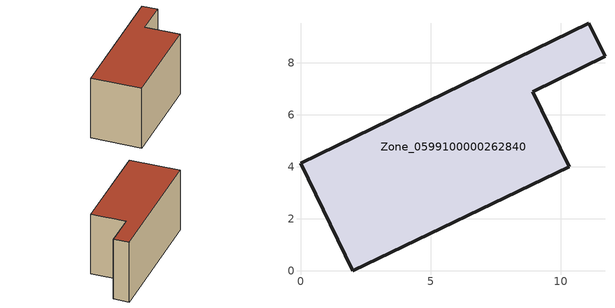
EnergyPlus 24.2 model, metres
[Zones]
Zone_0599100000262840
 floor ground (C_G): 0,4.13 11.08,9.52 11.7,8.25 8.92,6.89 10.33,4.01 2.01,0 z0
 wall outside (C_F): 2.01,0 10.33,4.01 8.92,6.89 11.7,8.25 11.08,9.52 0,4.13 2.01,0 z0:5.91
 roof outside (C_R): 11.08,9.52 0,4.13 2.01,0 10.33,4.01 8.92,6.89 11.7,8.25 z5.91
[BUILDING]
Pand.0599100000262840: North Axis=0; Terrain=City; Loads Convergence Tolerance Value=0.04; Temperature Convergence Tolerance Value=0.4; Solar Distribution=FullExterior; Maximum Number of Warmup Days=25; Minimum Number of Warmup Days=1
[Site:Location]
Rotterdam.The.Hague.AP_ZH_NLD Design_Conditions: Latitude=51.96; Longitude=4.45; Time Zone=1; Elevation=-4.5
[SITE:GROUNDTEMPERATURE:BUILDINGSURFACE]
18, 18, 18, 18, 18, 18, 18, 18, 18, 18, 18, 18
[MATERIAL] Thermal Absorptance=0.9; Solar Absorptance=0.7; Visible Absorptance=0.7
Name | Roughness | Thickness | Conductivity | Density | Specific Heat
G.TC.1946-1964 | MediumSmooth | 0.15 | 1 | 540 | 1210
F.TC.1946-1964 | Rough | 0.3 | 0.857143 | 1920 | 840
R.TC.1946-1964 | MediumRough | 0.2 | 0.235294 | 1500 | 1000
[CONSTRUCTION]
C_G: G.TC.1946-1964
C_F: F.TC.1946-1964
C_R: R.TC.1946-1964
[ZONE]
Zone_0599100000262840: Type=1; Multiplier=1; Ceiling Height=Autocalculate; Volume=Autocalculate; Floor Area=autocalculate; Part of Total Floor Area=Yes
[ZONEINFILTRATION:DESIGNFLOWRATE]
Infil_Zone_0599100000262840: Zone or ZoneList or Space or SpaceList=Zone_0599100000262840; Schedule=AlwaysOn; Design Flow Rate Calculation Method=Flow/Area; Flow Rate per Floor Area=0.003; Constant Term Coefficient=1; Temperature Term Coefficient=0; Velocity Term Coefficient=0; Velocity Squared Term Coefficient=0
[HVACTEMPLATE:ZONE:IDEALLOADSAIRSYSTEM]
Zone_0599100000262840: Maximum Heating Supply Air Temperature=50; Minimum Cooling Supply Air Temperature=13; Maximum Heating Supply Air Humidity Ratio=0.0156; Minimum Cooling Supply Air Humidity Ratio=0.0077; Heating Limit=NoLimit; Cooling Limit=NoLimit; Dehumidification Control Type=ConstantSensibleHeatRatio; Cooling Sensible Heat Ratio=0.7; Dehumidification Setpoint=60; Humidification Control Type=None; Humidification Setpoint=30; Outdoor Air Method=None; Outdoor Air Flow Rate per Person=0.00944; Outdoor Air Flow Rate per Zone Floor Area=0; Outdoor Air Flow Rate per Zone=0; Demand Controlled Ventilation Type=None; Outdoor Air Economizer Type=NoEconomizer; Heat Recovery Type=None; Sensible Heat Recovery Effectiveness=0.7; Latent Heat Recovery Effectiveness=0.65
[ZONECONTROL:THERMOSTAT]
ThermostatControl_Zone_0599100000262840: Zone or ZoneList=Zone_0599100000262840; Control Type Schedule=DualSetpointControlType; Control 1=Thermostat_Zone_0599100000262840; Temperature Difference Between Cutout And Setpoint=0
[THERMOSTATSETPOINT:DUALSETPOINT]
Thermostat_Zone_0599100000262840: Heating Setpoint Temperature Schedule=HeatingSetpoint_Zone_0599100000262840; Cooling Setpoint Temperature Schedule=CoolingSetpoint_Zone_0599100000262840
[SCHEDULE:COMPACT]
HeatingSetpoint_Zone_0599100000262840: Through: 12/31, For: AllDays, Until: 24:00, 21
CoolingSetpoint_Zone_0599100000262840: Through: 12/31, For: AllDays, Until: 24:00, 24
DualSetpointControlType: Through: 12/31, For: AllDays, Until: 24:00, 4
AlwaysOn: Through: 12/31, For: AllDays, Until: 24:00, 1
